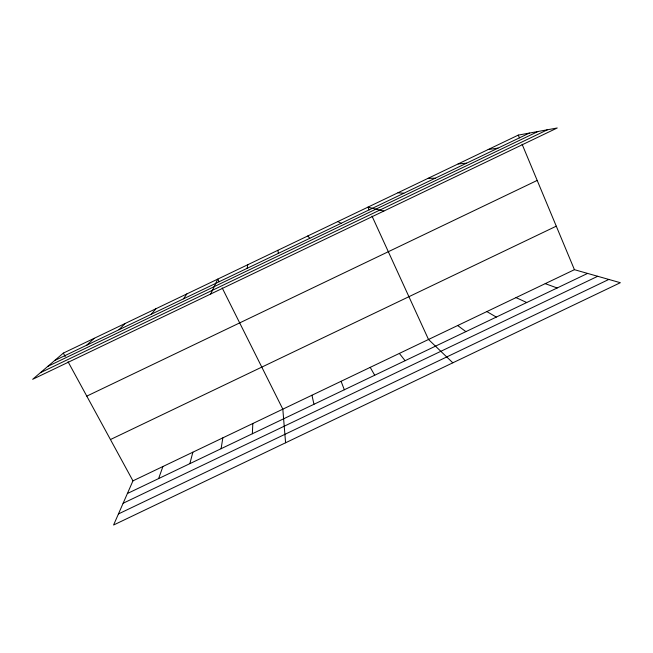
<?xml version="1.0" encoding="UTF-8"?>
<svg xmlns="http://www.w3.org/2000/svg" width="653" height="653" viewBox="0 0 653 653"><rect width="100%" height="100%" fill="white"/><g stroke="black" fill="none" stroke-linecap="round" stroke-linejoin="round"><path stroke-width="0.98" d="M252.352 433.755L252.833 423.511M221.098 448.709L222.844 437.853M247.079 268.359L247.789 264.718M189.852 463.646L192.872 452.194M158.614 478.592L162.907 466.528M132.951 480.853L113.581 525.02L620.35 282.708L574.428 269.681L132.951 480.853L68.059 361.754M210.69 294.013L217.784 279.1L219.106 281.745M183.493 298.821L186.872 293.907M151.251 314.273L155.977 308.714M119.009 329.716L125.09 323.513M86.784 345.159L94.212 338.311M63.341 353.102L32.65 379.311L557.238 127.98L518.286 135.106L63.341 353.102L65.227 356.562M54.566 360.595L529.42 133.073M47.808 366.366L537.999 131.498M40.372 372.716L547.434 129.776M86.784 396.126L537.19 180.424M110.439 439.551L556.274 226.175M127.392 493.521L587.594 273.419M123.123 503.259L597.715 276.284M118.438 513.944L608.833 279.443M488.191 149.529L498.002 148.125M458.112 163.944L466.601 163.168M428.033 178.351L435.216 178.212M397.971 192.757L403.832 193.247M383.809 211.066L367.917 207.164L369.149 209.85M545.231 283.647L557.156 287.973M516.033 297.613L526.726 302.527M337.87 221.555L341.095 223.302M486.852 311.571L496.304 317.08M457.68 325.521L465.891 331.626M452.823 362.815L428.515 339.478L372.022 216.119M307.832 235.953L309.751 238.329M399.358 353.42L405.089 360.701M370.21 367.361L374.708 375.238M222.183 287.908L282.822 409.162L285.581 442.783M518.286 135.106L519.429 137.84M522.09 144.215L574.428 269.681M341.078 381.303L344.335 389.759M311.946 395.236L313.971 404.289M277.811 250.336L278.407 253.34"/></g></svg>
